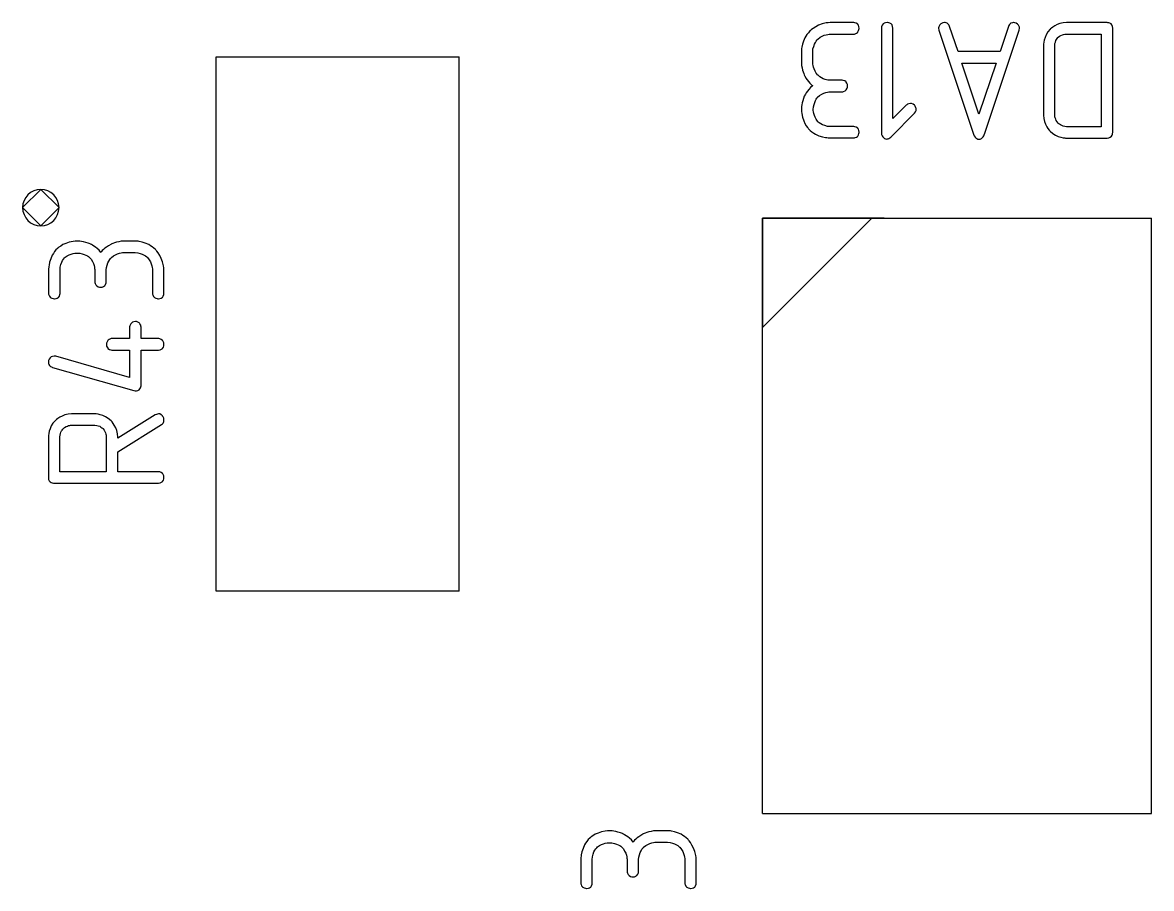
# Model space of a CAD drawing. Header units: inches. Extents: x 0 to 594, y -420 to 0.
# Drawn here: x 202.66 to 211.95, y -107.94 to -100.81 of the extents above; entities that cross this region are included whole.
import ezdxf

# ---------------------------------------------------------------- set-up
doc = ezdxf.new("R2010")
doc.units = ezdxf.units.IN
doc.header["$MEASUREMENT"] = 0

msp = doc.modelspace()

# ---------------------------------------------------------------- linework, layer by layer
at = {"color": 18, "true_color": 0x000000}
for p, q in [((209.13, -100.8931), (209.1187, -100.9072)), ((209.1427, -100.879), (209.13, -100.8931)), ((209.1441, -100.8776), (209.1427, -100.879)), ((209.1455, -100.8762), (209.1441, -100.8776)), ((209.1497, -100.8733), (209.1455, -100.8762)), ((209.1553, -100.8677), (209.1497, -100.8733)), ((209.1694, -100.8578), (209.1553, -100.8677)), ((209.1906, -100.8452), (209.1694, -100.8578)), ((209.2146, -100.8325), (209.1906, -100.8452)), ((209.2427, -100.8212), (209.2146, -100.8325)), ((209.2752, -100.8127), (209.2427, -100.8212)), ((209.2921, -100.8113), (209.2752, -100.8127)), ((209.3104, -100.8099), (209.2921, -100.8113)), ((209.5035, -100.8099), (209.3104, -100.8099)), ((209.5134, -100.8113), (209.5035, -100.8099)), ((209.5092, -100.9044), (209.5162, -100.9015)), ((209.5247, -100.8155), (209.5134, -100.8113)), ((209.5162, -100.9015), (209.5275, -100.8959)), ((209.536, -100.8226), (209.5247, -100.8155)), ((209.5275, -100.8959), (209.5331, -100.8903)), ((209.5331, -100.8903), (209.536, -100.8889)), ((209.536, -100.824), (209.536, -100.8226)), ((209.5374, -100.8254), (209.536, -100.824)), ((209.536, -100.8874), (209.543, -100.8762)), ((209.536, -100.8889), (209.536, -100.8874)), ((209.5416, -100.8325), (209.5374, -100.8254)), ((209.5458, -100.8437), (209.5416, -100.8325)), ((209.543, -100.8762), (209.5458, -100.8663)), ((209.5472, -100.8564), (209.5458, -100.8437)), ((209.5458, -100.8663), (209.5472, -100.8592)), ((209.5472, -100.8578), (209.5472, -100.8564)), ((209.5472, -100.8592), (209.5472, -100.8578)), ((209.7333, -100.8437), (209.7319, -100.8522)), ((209.7319, -100.8522), (209.7319, -100.855)), ((209.7319, -100.855), (209.7319, -100.8564)), ((209.7319, -100.8564), (209.7319, -101.7135)), ((209.7376, -100.8325), (209.7333, -100.8437)), ((209.746, -100.8212), (209.7376, -100.8325)), ((209.7488, -100.8198), (209.746, -100.8212)), ((209.7545, -100.8155), (209.7488, -100.8198)), ((209.7657, -100.8113), (209.7545, -100.8155)), ((209.7798, -100.8099), (209.7657, -100.8113)), ((209.7827, -100.8099), (209.7798, -100.8099)), ((209.7911, -100.8113), (209.7827, -100.8099)), ((209.801, -100.8141), (209.7911, -100.8113)), ((209.8123, -100.8212), (209.801, -100.8141)), ((209.8151, -100.824), (209.8123, -100.8212)), ((209.8193, -100.8296), (209.8151, -100.824)), ((209.8235, -100.8409), (209.8193, -100.8296)), ((209.8264, -100.8564), (209.8235, -100.8409)), ((209.8264, -101.5993), (209.8264, -100.8564)), ((210.2027, -100.8437), (210.2013, -100.8522)), ((210.2013, -100.8522), (210.2013, -100.8536)), ((210.2013, -100.8536), (210.2013, -100.855)), ((210.2013, -100.855), (210.2042, -100.8719)), ((210.2084, -100.8339), (210.2027, -100.8437)), ((210.2042, -100.8719), (210.4889, -101.729)), ((210.2112, -100.8282), (210.2084, -100.8339)), ((210.2168, -100.8226), (210.2112, -100.8282)), ((210.2197, -100.8212), (210.2168, -100.8226)), ((210.2267, -100.817), (210.2197, -100.8212)), ((210.238, -100.8113), (210.2267, -100.817)), ((210.2507, -100.8099), (210.238, -100.8113)), ((210.2563, -100.8099), (210.2507, -100.8099)), ((210.2634, -100.8113), (210.2563, -100.8099)), ((210.2718, -100.8141), (210.2634, -100.8113)), ((210.2732, -100.8155), (210.2718, -100.8141)), ((210.2789, -100.8198), (210.2732, -100.8155)), ((210.2817, -100.8226), (210.2789, -100.8198)), ((210.2859, -100.8282), (210.2817, -100.8226)), ((210.2887, -100.8339), (210.2859, -100.8282)), ((210.293, -100.8423), (210.2887, -100.8339)), ((210.362, -101.0481), (210.293, -100.8423)), ((210.5791, -101.729), (210.8653, -100.8719)), ((210.7765, -100.8423), (210.7074, -101.0481)), ((210.7779, -100.8395), (210.7765, -100.8423)), ((210.7807, -100.8339), (210.7779, -100.8395)), ((210.785, -100.8254), (210.7807, -100.8339)), ((210.7934, -100.817), (210.785, -100.8254)), ((210.7948, -100.8155), (210.7934, -100.817)), ((210.8005, -100.8141), (210.7948, -100.8155)), ((210.8089, -100.8113), (210.8005, -100.8141)), ((210.8188, -100.8099), (210.8089, -100.8113)), ((210.8216, -100.8099), (210.8188, -100.8099)), ((210.8301, -100.8113), (210.8216, -100.8099)), ((210.8413, -100.8155), (210.8301, -100.8113)), ((210.8526, -100.8226), (210.8413, -100.8155)), ((210.8554, -100.8254), (210.8526, -100.8226)), ((210.8597, -100.8311), (210.8554, -100.8254)), ((210.8653, -100.8423), (210.8597, -100.8311)), ((210.8667, -100.848), (210.8653, -100.8423)), ((210.8653, -100.8719), (210.8681, -100.855)), ((210.8681, -100.855), (210.8667, -100.848)), ((211.1021, -100.8874), (211.088, -100.91)), ((211.1205, -100.8649), (211.1021, -100.8874)), ((211.1233, -100.8621), (211.1205, -100.8649)), ((211.1303, -100.8564), (211.1233, -100.8621)), ((211.143, -100.848), (211.1303, -100.8564)), ((211.1585, -100.8381), (211.143, -100.848)), ((211.1783, -100.8268), (211.1585, -100.8381)), ((211.2008, -100.8184), (211.1783, -100.8268)), ((211.2262, -100.8127), (211.2008, -100.8184)), ((211.2544, -100.8099), (211.2262, -100.8127)), ((211.5899, -100.8099), (211.2544, -100.8099)), ((211.5955, -100.8113), (211.5899, -100.8099)), ((211.6026, -100.8127), (211.5955, -100.8113)), ((211.611, -100.8155), (211.6026, -100.8127)), ((211.6209, -100.8212), (211.611, -100.8155)), ((211.628, -100.8296), (211.6209, -100.8212)), ((211.6336, -100.8409), (211.628, -100.8296)), ((211.635, -100.8564), (211.6336, -100.8409)), ((211.635, -101.7135), (211.635, -100.8564)), ((209.0806, -100.9889), (209.0764, -101.0129)), ((209.0891, -100.9636), (209.0806, -100.9889)), ((209.1018, -100.9354), (209.0891, -100.9636)), ((209.1102, -100.9213), (209.1018, -100.9354)), ((209.1187, -100.9072), (209.1102, -100.9213)), ((209.1737, -101.0059), (209.1793, -100.9889)), ((209.1793, -100.9889), (209.1878, -100.9734)), ((209.1878, -100.9734), (209.1948, -100.9622)), ((209.1948, -100.9622), (209.2019, -100.9523)), ((209.2019, -100.9523), (209.2075, -100.9467)), ((209.2075, -100.9467), (209.2089, -100.9452)), ((209.2089, -100.9452), (209.2258, -100.9311)), ((209.2258, -100.9311), (209.2427, -100.9213)), ((209.2427, -100.9213), (209.2597, -100.9142)), ((209.2597, -100.9142), (209.2752, -100.91)), ((209.2752, -100.91), (209.2893, -100.9072)), ((209.2893, -100.9072), (209.3005, -100.9044)), ((209.3005, -100.9044), (209.5092, -100.9044)), ((211.0655, -100.9875), (211.0641, -100.9932)), ((211.0641, -100.9932), (211.0641, -100.9974)), ((211.0669, -100.972), (211.0655, -100.9875)), ((211.0711, -100.9537), (211.0669, -100.972)), ((211.0782, -100.9326), (211.0711, -100.9537)), ((211.088, -100.91), (211.0782, -100.9326)), ((211.1585, -100.9988), (211.1599, -100.9833)), ((211.1599, -100.9833), (211.1628, -100.9706)), ((211.1628, -100.9706), (211.167, -100.9579)), ((211.167, -100.9579), (211.1726, -100.9481)), ((211.1726, -100.9481), (211.1783, -100.941)), ((211.1783, -100.941), (211.1825, -100.934)), ((211.1825, -100.934), (211.1853, -100.9311)), ((211.1853, -100.9311), (211.1867, -100.9297)), ((211.1867, -100.9297), (211.198, -100.9213)), ((211.198, -100.9213), (211.2093, -100.9156)), ((211.2093, -100.9156), (211.2206, -100.91)), ((211.2206, -100.91), (211.2304, -100.9072)), ((211.2304, -100.9072), (211.2403, -100.9058)), ((211.2403, -100.9058), (211.2473, -100.9044)), ((211.2473, -100.9044), (211.5406, -100.9044)), ((211.5406, -100.9044), (211.5406, -101.667)), ((209.0736, -101.0298), (209.0722, -101.0369)), ((209.0722, -101.0369), (209.0722, -101.0425)), ((209.0722, -101.0425), (209.0722, -101.0453)), ((209.0722, -101.0453), (209.0722, -101.0467)), ((209.0722, -101.0467), (209.0722, -101.1412)), ((209.0764, -101.0129), (209.0736, -101.0228)), ((209.0736, -101.0228), (209.0736, -101.0298)), ((209.1666, -101.0467), (209.168, -101.0256)), ((209.1666, -101.1412), (209.1666, -101.0467)), ((209.168, -101.0256), (209.1737, -101.0059)), ((210.7074, -101.0481), (210.362, -101.0481)), ((211.0641, -100.9974), (211.0641, -100.9988)), ((211.0641, -100.9988), (211.0641, -101.0002)), ((211.0641, -101.0002), (211.0641, -101.5711)), ((211.1585, -101.5711), (211.1585, -100.9988)), ((204.2558, -105.4911), (204.2558, -101.0911)), ((204.2558, -101.0911), (206.2558, -101.0911)), ((206.2558, -105.4911), (206.2558, -101.0911)), ((209.0722, -101.1412), (209.0736, -101.1623)), ((209.0736, -101.1623), (209.0778, -101.1821)), ((209.1666, -101.144), (209.1666, -101.1412)), ((209.1666, -101.1511), (209.1666, -101.144)), ((209.1694, -101.1623), (209.1666, -101.1511)), ((209.1723, -101.1764), (209.1694, -101.1623)), ((209.1765, -101.1919), (209.1723, -101.1764)), ((210.3945, -101.1454), (210.675, -101.1454)), ((210.534, -101.5641), (210.3945, -101.1454)), ((210.3945, -101.1454), (210.3945, -101.1454)), ((210.675, -101.1454), (210.534, -101.5641)), ((209.0778, -101.1821), (209.082, -101.2004)), ((209.082, -101.2004), (209.0863, -101.2159)), ((209.0863, -101.2159), (209.0919, -101.23)), ((209.0919, -101.23), (209.0961, -101.2399)), ((209.0961, -101.2399), (209.099, -101.2455)), ((209.099, -101.2455), (209.1004, -101.2483)), ((209.1004, -101.2483), (209.1102, -101.2667)), ((209.1102, -101.2667), (209.1215, -101.2822)), ((209.1849, -101.2089), (209.1765, -101.1919)), ((209.1948, -101.2258), (209.1849, -101.2089)), ((209.2089, -101.2427), (209.1948, -101.2258)), ((209.2103, -101.2441), (209.2089, -101.2427)), ((209.216, -101.2497), (209.2103, -101.2441)), ((209.2244, -101.2568), (209.216, -101.2497)), ((209.2371, -101.2638), (209.2244, -101.2568)), ((209.2512, -101.2723), (209.2371, -101.2638)), ((209.2695, -101.2779), (209.2512, -101.2723)), ((209.1215, -101.2822), (209.1314, -101.2963)), ((209.1342, -101.3597), (209.1229, -101.3738)), ((209.1314, -101.2963), (209.1427, -101.3075)), ((209.1483, -101.3442), (209.1342, -101.3597)), ((209.1427, -101.3075), (209.1511, -101.3174)), ((209.1652, -101.3301), (209.1483, -101.3442)), ((209.1511, -101.3174), (209.1582, -101.3244)), ((209.1582, -101.3244), (209.1638, -101.3287)), ((209.1638, -101.3287), (209.1652, -101.3301)), ((209.2893, -101.2836), (209.2695, -101.2779)), ((209.3104, -101.285), (209.2893, -101.2836)), ((209.4091, -101.285), (209.3104, -101.285)), ((209.4175, -101.2864), (209.4091, -101.285)), ((209.4288, -101.2906), (209.4175, -101.2864)), ((209.4401, -101.2977), (209.4288, -101.2906)), ((209.4316, -101.371), (209.4387, -101.3653)), ((209.4387, -101.3653), (209.4415, -101.3639)), ((209.4401, -101.2991), (209.4401, -101.2977)), ((209.4415, -101.3005), (209.4401, -101.2991)), ((209.4457, -101.3075), (209.4415, -101.3005)), ((209.4415, -101.3625), (209.4486, -101.3512)), ((209.4415, -101.3639), (209.4415, -101.3625)), ((209.4514, -101.3188), (209.4457, -101.3075)), ((209.4486, -101.3512), (209.4514, -101.3414)), ((209.4528, -101.3315), (209.4514, -101.3188)), ((209.4514, -101.3414), (209.4528, -101.3343)), ((209.4528, -101.3329), (209.4528, -101.3315)), ((209.4528, -101.3343), (209.4528, -101.3329)), ((209.0834, -101.4541), (209.0792, -101.4711)), ((209.0891, -101.4344), (209.0834, -101.4541)), ((209.0961, -101.4161), (209.0891, -101.4344)), ((209.0975, -101.4147), (209.0961, -101.4161)), ((209.1004, -101.4076), (209.0975, -101.4147)), ((209.106, -101.3992), (209.1004, -101.4076)), ((209.1131, -101.3879), (209.106, -101.3992)), ((209.1229, -101.3738), (209.1131, -101.3879)), ((209.1821, -101.4668), (209.1878, -101.4527)), ((209.1878, -101.4527), (209.1948, -101.44)), ((209.1948, -101.44), (209.2005, -101.4316)), ((209.2005, -101.4316), (209.2047, -101.4259)), ((209.2047, -101.4259), (209.2061, -101.4245)), ((209.2061, -101.4245), (209.2216, -101.409)), ((209.2216, -101.409), (209.2399, -101.3992)), ((209.2399, -101.3992), (209.2568, -101.3907)), ((209.2568, -101.3907), (209.2738, -101.3851)), ((209.2738, -101.3851), (209.2879, -101.3822)), ((209.2879, -101.3822), (209.2991, -101.3808)), ((209.2991, -101.3808), (209.3076, -101.3794)), ((209.3076, -101.3794), (209.4133, -101.3794)), ((209.4133, -101.3794), (209.4204, -101.3766)), ((209.4204, -101.3766), (209.4316, -101.371)), ((209.0736, -101.5021), (209.0722, -101.5133)), ((209.0722, -101.5133), (209.0722, -101.5204)), ((209.0722, -101.5204), (209.0722, -101.5232)), ((209.0722, -101.5232), (209.0722, -101.5415)), ((209.0722, -101.5415), (209.075, -101.5585)), ((209.075, -101.488), (209.0736, -101.5021)), ((209.0792, -101.4711), (209.075, -101.488)), ((209.1708, -101.5246), (209.1723, -101.5035)), ((209.1708, -101.5274), (209.1708, -101.5246)), ((209.1708, -101.5345), (209.1708, -101.5274)), ((209.1723, -101.5444), (209.1708, -101.5345)), ((209.1723, -101.5035), (209.1765, -101.4837)), ((209.1751, -101.5585), (209.1723, -101.5444)), ((209.1765, -101.4837), (209.1821, -101.4668)), ((209.9363, -101.4894), (209.8264, -101.5993)), ((209.9391, -101.4866), (209.9363, -101.4894)), ((209.9462, -101.4823), (209.9391, -101.4866)), ((209.9575, -101.4781), (209.9462, -101.4823)), ((209.9702, -101.4753), (209.9575, -101.4781)), ((209.973, -101.4753), (209.9702, -101.4753)), ((209.98, -101.4767), (209.973, -101.4753)), ((209.9913, -101.4809), (209.98, -101.4767)), ((210.0026, -101.4894), (209.9913, -101.4809)), ((210.0026, -101.4908), (210.0026, -101.4894)), ((210.0054, -101.4922), (210.0026, -101.4908)), ((210.004, -101.5556), (210.0124, -101.5444)), ((210.0096, -101.4993), (210.0054, -101.4922)), ((210.0153, -101.5105), (210.0096, -101.4993)), ((210.0124, -101.5444), (210.0167, -101.5331)), ((210.0167, -101.5162), (210.0153, -101.5105)), ((210.0181, -101.5232), (210.0167, -101.5162)), ((210.0167, -101.5331), (210.0181, -101.526)), ((210.0181, -101.5246), (210.0181, -101.5232)), ((210.0181, -101.526), (210.0181, -101.5246)), ((209.075, -101.5585), (209.082, -101.5895)), ((209.082, -101.5895), (209.0919, -101.6177)), ((209.0919, -101.6177), (209.1018, -101.6416)), ((209.1018, -101.6416), (209.1131, -101.66)), ((209.1793, -101.574), (209.1751, -101.5585)), ((209.1849, -101.5895), (209.1793, -101.574)), ((209.1934, -101.6064), (209.1849, -101.5895)), ((209.2047, -101.6219), (209.1934, -101.6064)), ((209.2061, -101.6233), (209.2047, -101.6219)), ((209.2117, -101.6289), (209.2061, -101.6233)), ((209.2202, -101.636), (209.2117, -101.6289)), ((209.2315, -101.6445), (209.2202, -101.636)), ((209.247, -101.6515), (209.2315, -101.6445)), ((209.8137, -101.7474), (210.004, -101.5556)), ((211.0641, -101.5711), (211.0669, -101.5993)), ((211.0669, -101.5993), (211.0725, -101.6247)), ((211.0725, -101.6247), (211.0824, -101.6473)), ((211.1585, -101.5726), (211.1585, -101.5711)), ((211.1585, -101.5782), (211.1585, -101.5726)), ((211.1599, -101.5852), (211.1585, -101.5782)), ((211.1613, -101.5951), (211.1599, -101.5852)), ((211.1656, -101.605), (211.1613, -101.5951)), ((211.1698, -101.6163), (211.1656, -101.605)), ((211.1769, -101.6275), (211.1698, -101.6163)), ((211.1867, -101.6388), (211.1769, -101.6275)), ((211.1881, -101.6402), (211.1867, -101.6388)), ((211.1909, -101.643), (211.1881, -101.6402)), ((211.198, -101.6473), (211.1909, -101.643)), ((209.1131, -101.66), (209.1229, -101.6741)), ((209.1229, -101.6741), (209.1271, -101.6797)), ((209.1271, -101.6797), (209.13, -101.6839)), ((209.13, -101.6839), (209.1314, -101.6853)), ((209.1314, -101.6853), (209.1328, -101.6867)), ((209.1328, -101.6867), (209.1455, -101.6994)), ((209.1455, -101.6994), (209.1596, -101.7107)), ((209.1596, -101.7107), (209.1737, -101.7206)), ((209.1737, -101.7206), (209.1878, -101.729)), ((209.1878, -101.729), (209.2174, -101.7417)), ((209.2653, -101.6585), (209.247, -101.6515)), ((209.2864, -101.6642), (209.2653, -101.6585)), ((209.3104, -101.6656), (209.2864, -101.6642)), ((209.5035, -101.6656), (209.3104, -101.6656)), ((209.5134, -101.667), (209.5035, -101.6656)), ((209.5247, -101.6712), (209.5134, -101.667)), ((209.536, -101.6783), (209.5247, -101.6712)), ((209.5374, -101.6811), (209.536, -101.6783)), ((209.536, -101.7445), (209.543, -101.7333)), ((209.5416, -101.6882), (209.5374, -101.6811)), ((209.5458, -101.698), (209.5416, -101.6882)), ((209.543, -101.7333), (209.5458, -101.722)), ((209.5472, -101.7121), (209.5458, -101.698)), ((209.5458, -101.722), (209.5472, -101.7149)), ((209.5472, -101.7135), (209.5472, -101.7121)), ((209.5472, -101.7149), (209.5472, -101.7135)), ((209.7319, -101.7135), (209.7333, -101.7304)), ((209.7333, -101.7304), (209.7376, -101.7431)), ((210.4889, -101.729), (210.4946, -101.7431)), ((210.5735, -101.7417), (210.5763, -101.7361)), ((210.5763, -101.7361), (210.5777, -101.7304)), ((210.5777, -101.7304), (210.5791, -101.729)), ((211.0824, -101.6473), (211.0923, -101.667)), ((211.0923, -101.667), (211.1021, -101.6825)), ((211.1021, -101.6825), (211.112, -101.6952)), ((211.112, -101.6952), (211.1176, -101.7022)), ((211.1176, -101.7022), (211.1205, -101.7051)), ((211.1205, -101.7051), (211.1416, -101.7234)), ((211.1416, -101.7234), (211.1642, -101.7375)), ((211.1642, -101.7375), (211.1867, -101.7474)), ((211.205, -101.6529), (211.198, -101.6473)), ((211.2149, -101.6585), (211.205, -101.6529)), ((211.2262, -101.6628), (211.2149, -101.6585)), ((211.2403, -101.6656), (211.2262, -101.6628)), ((211.2544, -101.667), (211.2403, -101.6656)), ((211.2403, -101.6656), (211.2403, -101.6656)), ((211.5406, -101.667), (211.2544, -101.667)), ((211.6237, -101.746), (211.6294, -101.7375)), ((211.6294, -101.7375), (211.6322, -101.729)), ((211.6322, -101.729), (211.6336, -101.7206)), ((211.6336, -101.7206), (211.635, -101.7149)), ((211.635, -101.7149), (211.635, -101.7135)), ((209.2174, -101.7417), (209.247, -101.7516)), ((209.247, -101.7516), (209.2709, -101.7558)), ((209.2709, -101.7558), (209.2822, -101.7572)), ((209.2822, -101.7572), (209.2921, -101.7586)), ((209.2921, -101.7586), (209.2991, -101.76)), ((209.2991, -101.76), (209.5092, -101.76)), ((209.2991, -101.76), (209.2991, -101.76)), ((209.5092, -101.76), (209.5162, -101.7572)), ((209.5162, -101.7572), (209.5261, -101.753)), ((209.5261, -101.753), (209.5331, -101.7474)), ((209.5331, -101.7474), (209.536, -101.746)), ((209.536, -101.746), (209.536, -101.7445)), ((209.7376, -101.7431), (209.7432, -101.7516)), ((209.7432, -101.7516), (209.7446, -101.7544)), ((209.7446, -101.7544), (209.7559, -101.7629)), ((209.7559, -101.7629), (209.7643, -101.7671)), ((209.7643, -101.7671), (209.77, -101.7685)), ((209.77, -101.7685), (209.7714, -101.7685)), ((209.77, -101.7685), (209.77, -101.7685)), ((209.7714, -101.7685), (209.7798, -101.7671)), ((209.7798, -101.7671), (209.7869, -101.7657)), ((209.7869, -101.7657), (209.7925, -101.7643)), ((209.7925, -101.7643), (209.7939, -101.7629)), ((209.7939, -101.7629), (209.801, -101.7586)), ((209.801, -101.7586), (209.808, -101.753)), ((209.808, -101.753), (209.8123, -101.7488)), ((209.8123, -101.7488), (209.8137, -101.7474)), ((210.4946, -101.7431), (210.5016, -101.753)), ((210.5016, -101.753), (210.5087, -101.76)), ((210.5087, -101.76), (210.5171, -101.7643)), ((210.5171, -101.7643), (210.5228, -101.7685)), ((210.5228, -101.7685), (210.5284, -101.7699)), ((210.5284, -101.7699), (210.534, -101.7699)), ((210.5284, -101.7699), (210.5284, -101.7699)), ((210.534, -101.7699), (210.5453, -101.7685)), ((210.5453, -101.7685), (210.5538, -101.7643)), ((210.5538, -101.7643), (210.5622, -101.7572)), ((210.5622, -101.7572), (210.5679, -101.7502)), ((210.5679, -101.7502), (210.5735, -101.7417)), ((211.1867, -101.7474), (211.2079, -101.7544)), ((211.2079, -101.7544), (211.2262, -101.7586)), ((211.2262, -101.7586), (211.2417, -101.76)), ((211.2417, -101.76), (211.2473, -101.7615)), ((211.2473, -101.7615), (211.5885, -101.7615)), ((211.2473, -101.7615), (211.2473, -101.7615)), ((211.5885, -101.7615), (211.604, -101.76)), ((211.604, -101.76), (211.6153, -101.7544)), ((211.6153, -101.7544), (211.6237, -101.746)), ((202.8124, -102.1828), (202.6624, -102.3328)), ((202.9624, -102.3328), (202.8124, -102.1828)), ((202.6624, -102.3328), (202.8124, -102.4828)), ((202.8124, -102.4828), (202.9624, -102.3328)), ((208.7536, -103.3211), (209.6536, -102.4211)), ((208.7536, -107.3211), (208.7536, -102.4211)), ((208.7536, -102.4211), (211.9536, -102.4211)), ((208.7536, -103.3211), (209.6536, -102.4211)), ((209.6536, -102.4211), (208.7536, -102.4211)), ((208.7536, -102.4211), (208.7536, -103.3211)), ((209.7536, -102.4211), (209.6536, -102.4211)), ((211.9536, -107.3211), (211.9536, -102.4211)), ((202.9523, -102.6662), (202.9509, -102.6676)), ((202.9565, -102.6634), (202.9523, -102.6662)), ((202.9621, -102.6591), (202.9565, -102.6634)), ((202.9762, -102.6493), (202.9621, -102.6591)), ((202.9946, -102.638), (202.9762, -102.6493)), ((203.0185, -102.6281), (202.9946, -102.638)), ((203.0467, -102.6183), (203.0185, -102.6281)), ((203.0777, -102.6112), (203.0467, -102.6183)), ((203.0947, -102.6084), (203.0777, -102.6112)), ((203.113, -102.6084), (203.0947, -102.6084)), ((203.1158, -102.6084), (203.113, -102.6084)), ((203.1229, -102.6084), (203.1158, -102.6084)), ((203.1341, -102.6098), (203.1229, -102.6084)), ((203.1482, -102.6112), (203.1341, -102.6098)), ((203.1651, -102.6154), (203.1482, -102.6112)), ((203.1821, -102.6197), (203.1651, -102.6154)), ((203.2018, -102.6253), (203.1821, -102.6197)), ((203.2201, -102.6324), (203.2018, -102.6253)), ((203.2215, -102.6338), (203.2201, -102.6324)), ((203.2286, -102.6366), (203.2215, -102.6338)), ((203.237, -102.6422), (203.2286, -102.6366)), ((203.2483, -102.6493), (203.237, -102.6422)), ((203.2624, -102.6591), (203.2483, -102.6493)), ((203.2765, -102.6704), (203.2624, -102.6591)), ((203.354, -102.6577), (203.3399, -102.6676)), ((203.3696, -102.6465), (203.354, -102.6577)), ((203.3879, -102.6366), (203.3696, -102.6465)), ((203.3907, -102.6352), (203.3879, -102.6366)), ((203.3963, -102.6324), (203.3907, -102.6352)), ((203.4062, -102.6281), (203.3963, -102.6324)), ((203.4203, -102.6225), (203.4062, -102.6281)), ((203.4358, -102.6183), (203.4203, -102.6225)), ((203.4541, -102.614), (203.4358, -102.6183)), ((203.4739, -102.6098), (203.4541, -102.614)), ((203.495, -102.6084), (203.4739, -102.6098)), ((203.5895, -102.6084), (203.495, -102.6084)), ((203.5909, -102.6084), (203.5895, -102.6084)), ((203.5937, -102.6084), (203.5909, -102.6084)), ((203.5993, -102.6084), (203.5937, -102.6084)), ((203.6064, -102.6098), (203.5993, -102.6084)), ((203.6134, -102.6098), (203.6064, -102.6098)), ((203.6233, -102.6126), (203.6134, -102.6098)), ((203.6473, -102.6169), (203.6233, -102.6126)), ((203.6726, -102.6253), (203.6473, -102.6169)), ((203.7008, -102.638), (203.6726, -102.6253)), ((203.7149, -102.6465), (203.7008, -102.638)), ((203.729, -102.6549), (203.7149, -102.6465)), ((203.7431, -102.6662), (203.729, -102.6549)), ((203.7572, -102.6789), (203.7431, -102.6662)), ((202.8945, -102.7536), (202.8846, -102.7832)), ((202.9072, -102.724), (202.8945, -102.7536)), ((202.9156, -102.7099), (202.9072, -102.724)), ((202.9255, -102.6958), (202.9156, -102.7099)), ((202.9368, -102.6817), (202.9255, -102.6958)), ((202.9495, -102.669), (202.9368, -102.6817)), ((202.9509, -102.6676), (202.9495, -102.669)), ((202.9918, -102.7677), (203.0002, -102.7564)), ((203.0002, -102.7564), (203.0073, -102.748)), ((203.0073, -102.748), (203.0129, -102.7423)), ((203.0129, -102.7423), (203.0143, -102.7409)), ((203.0143, -102.7409), (203.0298, -102.7296)), ((203.0298, -102.7296), (203.0467, -102.7212)), ((203.0467, -102.7212), (203.0622, -102.7155)), ((203.0622, -102.7155), (203.0777, -102.7113)), ((203.0777, -102.7113), (203.0918, -102.7085)), ((203.0918, -102.7085), (203.1017, -102.7071)), ((203.1017, -102.7071), (203.1088, -102.7071)), ((203.1088, -102.7071), (203.1116, -102.7071)), ((203.1116, -102.7071), (203.1327, -102.7085)), ((203.1327, -102.7085), (203.1525, -102.7127)), ((203.1525, -102.7127), (203.1694, -102.7184)), ((203.1694, -102.7184), (203.1835, -102.724)), ((203.1835, -102.724), (203.1962, -102.731)), ((203.1962, -102.731), (203.2046, -102.7367)), ((203.2046, -102.7367), (203.2103, -102.7409)), ((203.2103, -102.7409), (203.2117, -102.7423)), ((203.2117, -102.7423), (203.2272, -102.7578)), ((203.2272, -102.7578), (203.237, -102.7761)), ((203.292, -102.6845), (203.2765, -102.6704)), ((203.3061, -102.7014), (203.292, -102.6845)), ((203.3075, -102.7), (203.3061, -102.7014)), ((203.3118, -102.6944), (203.3075, -102.7)), ((203.3188, -102.6873), (203.3118, -102.6944)), ((203.3287, -102.6789), (203.3188, -102.6873)), ((203.3399, -102.6676), (203.3287, -102.6789)), ((203.3794, -102.7606), (203.3865, -102.7522)), ((203.3865, -102.7522), (203.3921, -102.7465)), ((203.3921, -102.7465), (203.3935, -102.7451)), ((203.3935, -102.7451), (203.4104, -102.731)), ((203.4104, -102.731), (203.4274, -102.7212)), ((203.4274, -102.7212), (203.4443, -102.7127)), ((203.4443, -102.7127), (203.4598, -102.7085)), ((203.4598, -102.7085), (203.4739, -102.7057)), ((203.4739, -102.7057), (203.4851, -102.7028)), ((203.4851, -102.7028), (203.4922, -102.7028)), ((203.4922, -102.7028), (203.495, -102.7028)), ((203.495, -102.7028), (203.5895, -102.7028)), ((203.5895, -102.7028), (203.6106, -102.7043)), ((203.6106, -102.7043), (203.6303, -102.7099)), ((203.6303, -102.7099), (203.6473, -102.7155)), ((203.6473, -102.7155), (203.6628, -102.724)), ((203.6628, -102.724), (203.674, -102.731)), ((203.674, -102.731), (203.6839, -102.7381)), ((203.6839, -102.7381), (203.6896, -102.7437)), ((203.6896, -102.7437), (203.691, -102.7451)), ((203.691, -102.7451), (203.7051, -102.7621)), ((203.7586, -102.6803), (203.7572, -102.6789)), ((203.76, -102.6817), (203.7586, -102.6803)), ((203.7629, -102.6859), (203.76, -102.6817)), ((203.7685, -102.6916), (203.7629, -102.6859)), ((203.7784, -102.7057), (203.7685, -102.6916)), ((203.7911, -102.7268), (203.7784, -102.7057)), ((203.8037, -102.7508), (203.7911, -102.7268)), ((203.815, -102.779), (203.8037, -102.7508)), ((202.8776, -102.8283), (202.8762, -102.8354)), ((202.8762, -102.8354), (202.8762, -103.0454)), ((202.8762, -102.8354), (202.8762, -102.8354)), ((202.879, -102.8184), (202.8776, -102.8283)), ((202.8804, -102.8072), (202.879, -102.8184)), ((202.8846, -102.7832), (202.8804, -102.8072)), ((202.9706, -102.8466), (202.972, -102.8227)), ((202.9706, -103.0398), (202.9706, -102.8466)), ((202.972, -102.8227), (202.9777, -102.8015)), ((202.9777, -102.8015), (202.9847, -102.7832)), ((202.9847, -102.7832), (202.9918, -102.7677)), ((203.237, -102.7761), (203.2455, -102.7931)), ((203.2455, -102.7931), (203.2511, -102.81)), ((203.2511, -102.81), (203.254, -102.8241)), ((203.254, -102.8241), (203.2554, -102.8354)), ((203.2554, -102.8354), (203.2568, -102.8438)), ((203.2568, -102.8438), (203.2568, -102.9495)), ((203.3512, -102.8466), (203.3526, -102.8255)), ((203.3512, -102.9453), (203.3512, -102.8466)), ((203.3526, -102.8255), (203.3583, -102.8058)), ((203.3583, -102.8058), (203.3639, -102.7874)), ((203.3639, -102.7874), (203.3724, -102.7733)), ((203.3724, -102.7733), (203.3794, -102.7606)), ((203.7051, -102.7621), (203.7149, -102.779)), ((203.7149, -102.779), (203.722, -102.7959)), ((203.722, -102.7959), (203.7262, -102.8114)), ((203.7262, -102.8114), (203.729, -102.8255)), ((203.729, -102.8255), (203.7318, -102.8368)), ((203.7318, -102.8368), (203.7318, -103.0454)), ((203.8235, -102.8114), (203.815, -102.779)), ((203.8249, -102.8283), (203.8235, -102.8114)), ((203.8263, -102.8466), (203.8249, -102.8283)), ((203.8263, -103.0398), (203.8263, -102.8466)), ((203.3498, -102.9538), (203.3512, -102.9453)), ((203.2568, -102.9495), (203.2596, -102.9566)), ((203.2596, -102.9566), (203.2652, -102.9679)), ((203.2652, -102.9679), (203.2709, -102.9749)), ((203.2709, -102.9749), (203.2723, -102.9777)), ((203.2723, -102.9777), (203.2737, -102.9777)), ((203.2737, -102.9777), (203.285, -102.9848)), ((203.285, -102.9848), (203.2948, -102.9876)), ((203.2948, -102.9876), (203.3019, -102.989)), ((203.3019, -102.989), (203.3033, -102.989)), ((203.3033, -102.989), (203.3047, -102.989)), ((203.3047, -102.989), (203.3174, -102.9876)), ((203.3174, -102.9876), (203.3287, -102.982)), ((203.3287, -102.982), (203.3357, -102.9777)), ((203.3357, -102.9777), (203.3371, -102.9763)), ((203.3371, -102.9763), (203.3385, -102.9763)), ((203.3385, -102.9763), (203.3456, -102.965)), ((203.3456, -102.965), (203.3498, -102.9538)), ((202.8762, -103.0454), (202.879, -103.0524)), ((202.879, -103.0524), (202.8832, -103.0623)), ((202.8832, -103.0623), (202.8888, -103.0694)), ((202.8888, -103.0694), (202.8903, -103.0722)), ((202.8903, -103.0722), (202.8917, -103.0722)), ((202.8917, -103.0722), (202.9029, -103.0792)), ((202.9029, -103.0792), (202.9142, -103.0821)), ((202.9142, -103.0821), (202.9213, -103.0835)), ((202.9213, -103.0835), (202.9227, -103.0835)), ((202.9227, -103.0835), (202.9241, -103.0835)), ((202.9241, -103.0835), (202.9382, -103.0821)), ((202.9382, -103.0821), (202.9481, -103.0778)), ((202.9481, -103.0778), (202.9551, -103.0736)), ((202.9551, -103.0736), (202.9579, -103.0722)), ((202.9579, -103.0722), (202.965, -103.0609)), ((202.965, -103.0609), (202.9692, -103.0496)), ((202.9692, -103.0496), (202.9706, -103.0398)), ((203.7318, -103.0454), (203.7347, -103.0524)), ((203.7347, -103.0524), (203.7403, -103.0637)), ((203.7403, -103.0637), (203.7459, -103.0694)), ((203.7459, -103.0694), (203.7474, -103.0722)), ((203.7474, -103.0722), (203.7488, -103.0722)), ((203.7488, -103.0722), (203.76, -103.0792)), ((203.76, -103.0792), (203.7699, -103.0821)), ((203.7699, -103.0821), (203.777, -103.0835)), ((203.777, -103.0835), (203.7784, -103.0835)), ((203.7784, -103.0835), (203.7798, -103.0835)), ((203.7798, -103.0835), (203.7925, -103.0821)), ((203.7925, -103.0821), (203.8037, -103.0778)), ((203.8037, -103.0778), (203.8108, -103.0736)), ((203.8108, -103.0736), (203.8122, -103.0722)), ((203.8122, -103.0722), (203.8136, -103.0722)), ((203.8136, -103.0722), (203.8207, -103.0609)), ((203.8207, -103.0609), (203.8249, -103.0496)), ((203.8249, -103.0496), (203.8263, -103.0398)), ((203.5444, -103.3062), (203.5429, -103.3147)), ((203.5429, -103.3147), (203.5429, -103.4119)), ((203.55, -103.2949), (203.5444, -103.3062)), ((203.5528, -103.2893), (203.55, -103.2949)), ((203.5585, -103.2836), (203.5528, -103.2893)), ((203.5613, -103.2808), (203.5585, -103.2836)), ((203.5683, -103.2766), (203.5613, -103.2808)), ((203.5782, -103.2724), (203.5683, -103.2766)), ((203.5909, -103.2695), (203.5782, -103.2724)), ((203.5937, -103.2695), (203.5909, -103.2695)), ((203.6007, -103.271), (203.5937, -103.2695)), ((203.6106, -103.2752), (203.6007, -103.271)), ((203.6219, -103.2822), (203.6106, -103.2752)), ((203.6247, -103.2836), (203.6219, -103.2822)), ((203.6289, -103.2907), (203.6247, -103.2836)), ((203.6346, -103.302), (203.6289, -103.2907)), ((203.636, -103.309), (203.6346, -103.302)), ((203.6374, -103.3175), (203.636, -103.309)), ((203.6374, -103.4119), (203.6374, -103.3175)), ((208.7536, -103.3211), (208.7536, -103.3211)), ((203.354, -103.4486), (203.3526, -103.457)), ((203.3526, -103.457), (203.3526, -103.4599)), ((203.3526, -103.4599), (203.354, -103.4725)), ((203.3583, -103.4387), (203.354, -103.4486)), ((203.354, -103.4725), (203.3583, -103.4824)), ((203.3653, -103.4274), (203.3583, -103.4387)), ((203.3583, -103.4824), (203.3639, -103.4895)), ((203.3639, -103.4895), (203.3653, -103.4923)), ((203.3667, -103.4246), (203.3653, -103.426)), ((203.3653, -103.426), (203.3653, -103.4274)), ((203.3653, -103.4923), (203.378, -103.5007)), ((203.3738, -103.419), (203.3667, -103.4246)), ((203.3851, -103.4147), (203.3738, -103.419)), ((203.378, -103.5007), (203.3893, -103.505)), ((203.3921, -103.4119), (203.3851, -103.4147)), ((203.4006, -103.4119), (203.3921, -103.4119)), ((203.5429, -103.4119), (203.4006, -103.4119)), ((203.7798, -103.4119), (203.6374, -103.4119)), ((203.7812, -103.4119), (203.7798, -103.4119)), ((203.7798, -103.5064), (203.7953, -103.5036)), ((203.784, -103.4119), (203.7812, -103.4119)), ((203.7925, -103.4133), (203.784, -103.4119)), ((203.8037, -103.4176), (203.7925, -103.4133)), ((203.7953, -103.5036), (203.8066, -103.4993)), ((203.815, -103.426), (203.8037, -103.4176)), ((203.8066, -103.4993), (203.8122, -103.4951)), ((203.8122, -103.4951), (203.815, -103.4923)), ((203.8164, -103.4288), (203.815, -103.426)), ((203.815, -103.4923), (203.8221, -103.481)), ((203.8207, -103.4345), (203.8164, -103.4288)), ((203.8249, -103.4458), (203.8207, -103.4345)), ((203.8221, -103.481), (203.8249, -103.4711)), ((203.8263, -103.4599), (203.8249, -103.4458)), ((203.8249, -103.4711), (203.8263, -103.4627)), ((203.8263, -103.4627), (203.8263, -103.4599)), ((202.8762, -103.5924), (202.8747, -103.6008)), ((202.8804, -103.5811), (202.8762, -103.5924)), ((202.8888, -103.5698), (202.8804, -103.5811)), ((202.8917, -103.567), (202.8888, -103.5698)), ((202.8973, -103.5628), (202.8917, -103.567)), ((202.9086, -103.5585), (202.8973, -103.5628)), ((202.9227, -103.5557), (202.9086, -103.5585)), ((202.9368, -103.5571), (202.9227, -103.5557)), ((203.5429, -103.7305), (202.9368, -103.5571)), ((203.3893, -103.505), (203.3977, -103.5064)), ((203.3977, -103.5064), (203.3992, -103.5064)), ((203.3992, -103.5064), (203.4006, -103.5064)), ((203.4006, -103.5064), (203.5429, -103.5064)), ((203.5429, -103.5064), (203.5429, -103.7305)), ((203.6374, -103.7996), (203.6374, -103.5064)), ((203.6374, -103.5064), (203.7798, -103.5064)), ((202.8747, -103.6008), (202.8747, -103.6121)), ((202.8747, -103.6008), (202.8747, -103.6008)), ((202.8747, -103.6121), (202.8762, -103.6177)), ((202.8762, -103.6177), (202.8776, -103.622)), ((202.8776, -103.622), (202.879, -103.6234)), ((202.879, -103.6234), (202.8846, -103.6318)), ((202.8846, -103.6318), (202.8931, -103.6403)), ((202.8931, -103.6403), (202.9015, -103.6445)), ((202.9015, -103.6445), (202.9072, -103.6473)), ((202.9072, -103.6473), (202.91, -103.6488)), ((202.91, -103.6488), (203.5768, -103.8391)), ((203.5768, -103.8391), (203.5881, -103.8419)), ((203.5881, -103.8419), (203.5993, -103.8419)), ((203.5993, -103.8419), (203.612, -103.8391)), ((203.612, -103.8391), (203.6219, -103.8334)), ((203.6219, -103.8334), (203.6275, -103.8264)), ((203.6275, -103.8264), (203.6332, -103.8165)), ((203.6332, -103.8165), (203.636, -103.808)), ((203.636, -103.808), (203.6374, -103.7996)), ((202.9692, -104.059), (202.9537, -104.0688)), ((202.9889, -104.0491), (202.9692, -104.059)), ((203.0115, -104.0392), (202.9889, -104.0491)), ((203.0369, -104.0336), (203.0115, -104.0392)), ((203.0651, -104.0308), (203.0369, -104.0336)), ((203.2554, -104.0308), (203.0651, -104.0308)), ((203.2568, -104.0308), (203.2554, -104.0308)), ((203.2582, -104.0308), (203.2568, -104.0308)), ((203.2624, -104.0308), (203.2582, -104.0308)), ((203.2681, -104.0322), (203.2624, -104.0308)), ((203.2836, -104.0336), (203.2681, -104.0322)), ((203.3019, -104.0378), (203.2836, -104.0336)), ((203.323, -104.0449), (203.3019, -104.0378)), ((203.3456, -104.0547), (203.323, -104.0449)), ((203.3681, -104.0688), (203.3456, -104.0547)), ((203.753, -104.0392), (203.4457, -104.231)), ((203.7643, -104.035), (203.753, -104.0392)), ((203.7798, -104.0308), (203.7643, -104.035)), ((203.7812, -104.0308), (203.7798, -104.0308)), ((203.7826, -104.0308), (203.7812, -104.0308)), ((203.7911, -104.0322), (203.7826, -104.0308)), ((203.8023, -104.0378), (203.7911, -104.0322)), ((203.808, -104.0406), (203.8023, -104.0378)), ((203.8136, -104.0463), (203.808, -104.0406)), ((203.815, -104.0491), (203.8136, -104.0463)), ((203.8192, -104.0562), (203.815, -104.0491)), ((203.8249, -104.0674), (203.8192, -104.0562)), ((202.8888, -104.1534), (202.8818, -104.1746)), ((202.8987, -104.1309), (202.8888, -104.1534)), ((202.9128, -104.1083), (202.8987, -104.1309)), ((202.9311, -104.0872), (202.9128, -104.1083)), ((202.934, -104.0844), (202.9311, -104.0872)), ((202.941, -104.0787), (202.934, -104.0844)), ((202.9537, -104.0688), (202.941, -104.0787)), ((202.996, -104.1548), (202.9974, -104.1534)), ((202.9974, -104.1534), (203.0087, -104.1436)), ((203.0087, -104.1436), (203.0199, -104.1365)), ((203.0199, -104.1365), (203.0312, -104.1323)), ((203.0312, -104.1323), (203.0411, -104.1281)), ((203.0411, -104.1281), (203.051, -104.1266)), ((203.051, -104.1266), (203.058, -104.1252)), ((203.058, -104.1252), (203.0636, -104.1252)), ((203.0636, -104.1252), (203.0651, -104.1252)), ((203.0651, -104.1252), (203.2568, -104.1252)), ((203.2568, -104.1252), (203.2723, -104.1266)), ((203.2723, -104.1266), (203.285, -104.1295)), ((203.285, -104.1295), (203.2977, -104.1337)), ((203.2977, -104.1337), (203.3075, -104.1393)), ((203.3075, -104.1393), (203.3146, -104.145)), ((203.3146, -104.145), (203.3216, -104.1492)), ((203.3216, -104.1492), (203.3244, -104.152)), ((203.3244, -104.152), (203.3259, -104.1534)), ((203.3259, -104.1534), (203.3343, -104.1647)), ((203.3907, -104.0872), (203.3681, -104.0688)), ((203.3935, -104.09), (203.3907, -104.0872)), ((203.3992, -104.097), (203.3935, -104.09)), ((203.4076, -104.1097), (203.3992, -104.097)), ((203.4175, -104.1252), (203.4076, -104.1097)), ((203.4288, -104.145), (203.4175, -104.1252)), ((203.4372, -104.1675), (203.4288, -104.145)), ((203.4457, -104.3437), (203.8052, -104.1196)), ((203.8052, -104.1196), (203.8136, -104.1125)), ((203.8136, -104.1125), (203.8192, -104.1069)), ((203.8192, -104.1069), (203.8221, -104.1027)), ((203.8221, -104.1027), (203.8235, -104.1013)), ((203.8235, -104.1013), (203.8249, -104.0942)), ((203.8263, -104.0815), (203.8249, -104.0674)), ((203.8249, -104.0942), (203.8263, -104.0872)), ((203.8263, -104.0872), (203.8263, -104.0815)), ((202.8762, -104.2084), (202.8747, -104.214)), ((202.8747, -104.214), (202.8747, -104.5552)), ((202.8747, -104.214), (202.8747, -104.214)), ((202.8776, -104.1929), (202.8762, -104.2084)), ((202.8818, -104.1746), (202.8776, -104.1929)), ((202.9692, -104.2211), (202.9706, -104.207)), ((202.9692, -104.5073), (202.9692, -104.2211)), ((202.9706, -104.207), (202.9734, -104.1929)), ((202.9706, -104.207), (202.9706, -104.207)), ((202.9734, -104.1929), (202.9777, -104.1816)), ((202.9777, -104.1816), (202.9833, -104.1718)), ((202.9833, -104.1718), (202.9889, -104.1647)), ((202.9889, -104.1647), (202.9932, -104.1577)), ((202.9932, -104.1577), (202.996, -104.1548)), ((203.3343, -104.1647), (203.3399, -104.176)), ((203.3399, -104.176), (203.3456, -104.1873)), ((203.3456, -104.1873), (203.3484, -104.1971)), ((203.3484, -104.1971), (203.3498, -104.207)), ((203.3498, -104.207), (203.3512, -104.214)), ((203.3512, -104.214), (203.3512, -104.5073)), ((203.4429, -104.1943), (203.4372, -104.1675)), ((203.4457, -104.2225), (203.4429, -104.1943)), ((203.4457, -104.231), (203.4457, -104.2225)), ((203.4457, -104.5073), (203.4457, -104.3437)), ((203.3512, -104.5073), (202.9692, -104.5073)), ((203.7798, -104.5073), (203.4457, -104.5073)), ((203.7812, -104.5073), (203.7798, -104.5073)), ((203.784, -104.5073), (203.7812, -104.5073)), ((203.7925, -104.5087), (203.784, -104.5073)), ((203.8037, -104.5129), (203.7925, -104.5087)), ((203.815, -104.5214), (203.8037, -104.5129)), ((203.8164, -104.5242), (203.815, -104.5214)), ((203.8207, -104.5298), (203.8164, -104.5242)), ((202.8747, -104.5552), (202.8762, -104.5707)), ((202.8762, -104.5707), (202.8818, -104.582)), ((202.8818, -104.582), (202.8903, -104.5904)), ((202.8903, -104.5904), (202.8987, -104.5961)), ((202.8987, -104.5961), (202.9072, -104.5989)), ((202.9072, -104.5989), (202.9156, -104.6003)), ((202.9156, -104.6003), (202.9213, -104.6017)), ((202.9213, -104.6017), (202.9227, -104.6017)), ((202.9227, -104.6017), (203.7798, -104.6017)), ((203.7798, -104.6017), (203.7953, -104.5989)), ((203.7953, -104.5989), (203.8066, -104.5947)), ((203.8066, -104.5947), (203.8122, -104.5904)), ((203.8122, -104.5904), (203.815, -104.5876)), ((203.815, -104.5876), (203.8221, -104.5763)), ((203.8249, -104.5411), (203.8207, -104.5298)), ((203.8221, -104.5763), (203.8249, -104.5665)), ((203.8263, -104.5552), (203.8249, -104.5411)), ((203.8249, -104.5665), (203.8263, -104.558)), ((203.8263, -104.558), (203.8263, -104.5552)), ((206.2558, -105.4911), (204.2558, -105.4911)), ((208.7536, -107.3211), (211.9536, -107.3211)), ((207.3755, -107.4924), (207.3572, -107.5037)), ((207.3995, -107.4825), (207.3755, -107.4924)), ((207.4277, -107.4726), (207.3995, -107.4825)), ((207.4587, -107.4656), (207.4277, -107.4726)), ((207.4756, -107.4628), (207.4587, -107.4656)), ((207.4939, -107.4628), (207.4756, -107.4628)), ((207.4967, -107.4628), (207.4939, -107.4628)), ((207.5038, -107.4628), (207.4967, -107.4628)), ((207.5151, -107.4642), (207.5038, -107.4628)), ((207.5292, -107.4656), (207.5151, -107.4642)), ((207.5461, -107.4698), (207.5292, -107.4656)), ((207.563, -107.4741), (207.5461, -107.4698)), ((207.5827, -107.4797), (207.563, -107.4741)), ((207.6011, -107.4867), (207.5827, -107.4797)), ((207.6025, -107.4882), (207.6011, -107.4867)), ((207.6095, -107.491), (207.6025, -107.4882)), ((207.618, -107.4966), (207.6095, -107.491)), ((207.6292, -107.5037), (207.618, -107.4966)), ((207.7688, -107.491), (207.7505, -107.5008)), ((207.7716, -107.4896), (207.7688, -107.491)), ((207.7773, -107.4867), (207.7716, -107.4896)), ((207.7871, -107.4825), (207.7773, -107.4867)), ((207.8012, -107.4769), (207.7871, -107.4825)), ((207.8167, -107.4726), (207.8012, -107.4769)), ((207.8351, -107.4684), (207.8167, -107.4726)), ((207.8548, -107.4642), (207.8351, -107.4684)), ((207.8759, -107.4628), (207.8548, -107.4642)), ((207.9704, -107.4628), (207.8759, -107.4628)), ((207.9718, -107.4628), (207.9704, -107.4628)), ((207.9746, -107.4628), (207.9718, -107.4628)), ((207.9803, -107.4628), (207.9746, -107.4628)), ((207.9873, -107.4642), (207.9803, -107.4628)), ((207.9944, -107.4642), (207.9873, -107.4642)), ((208.0042, -107.467), (207.9944, -107.4642)), ((208.0282, -107.4712), (208.0042, -107.467)), ((208.0536, -107.4797), (208.0282, -107.4712)), ((208.0818, -107.4924), (208.0536, -107.4797)), ((208.0959, -107.5008), (208.0818, -107.4924)), ((207.2881, -107.5784), (207.2754, -107.608)), ((207.2966, -107.5643), (207.2881, -107.5784)), ((207.3064, -107.5502), (207.2966, -107.5643)), ((207.3177, -107.5361), (207.3064, -107.5502)), ((207.3304, -107.5234), (207.3177, -107.5361)), ((207.3318, -107.522), (207.3304, -107.5234)), ((207.3332, -107.5206), (207.3318, -107.522)), ((207.3374, -107.5178), (207.3332, -107.5206)), ((207.3431, -107.5135), (207.3374, -107.5178)), ((207.3572, -107.5037), (207.3431, -107.5135)), ((207.3952, -107.5953), (207.4107, -107.584)), ((207.4107, -107.584), (207.4277, -107.5756)), ((207.4277, -107.5756), (207.4432, -107.5699)), ((207.4432, -107.5699), (207.4587, -107.5657)), ((207.4587, -107.5657), (207.4728, -107.5629)), ((207.4728, -107.5629), (207.4826, -107.5615)), ((207.4826, -107.5615), (207.4897, -107.5615)), ((207.4897, -107.5615), (207.4925, -107.5615)), ((207.4925, -107.5615), (207.5137, -107.5629)), ((207.5137, -107.5629), (207.5334, -107.5671)), ((207.5334, -107.5671), (207.5503, -107.5727)), ((207.5503, -107.5727), (207.5644, -107.5784)), ((207.5644, -107.5784), (207.5771, -107.5854)), ((207.5771, -107.5854), (207.5855, -107.5911)), ((207.5855, -107.5911), (207.5912, -107.5953)), ((207.6433, -107.5135), (207.6292, -107.5037)), ((207.6574, -107.5248), (207.6433, -107.5135)), ((207.673, -107.5389), (207.6574, -107.5248)), ((207.687, -107.5558), (207.673, -107.5389)), ((207.6885, -107.5544), (207.687, -107.5558)), ((207.6927, -107.5488), (207.6885, -107.5544)), ((207.6997, -107.5417), (207.6927, -107.5488)), ((207.7096, -107.5333), (207.6997, -107.5417)), ((207.7209, -107.522), (207.7096, -107.5333)), ((207.735, -107.5121), (207.7209, -107.522)), ((207.7505, -107.5008), (207.735, -107.5121)), ((207.7744, -107.5995), (207.7914, -107.5854)), ((207.7914, -107.5854), (207.8083, -107.5756)), ((207.8083, -107.5756), (207.8252, -107.5671)), ((207.8252, -107.5671), (207.8407, -107.5629)), ((207.8407, -107.5629), (207.8548, -107.5601)), ((207.8548, -107.5601), (207.8661, -107.5572)), ((207.8661, -107.5572), (207.8731, -107.5572)), ((207.8731, -107.5572), (207.8759, -107.5572)), ((207.8759, -107.5572), (207.9704, -107.5572)), ((207.9704, -107.5572), (207.9915, -107.5586)), ((207.9915, -107.5586), (208.0113, -107.5643)), ((208.0113, -107.5643), (208.0282, -107.5699)), ((208.0282, -107.5699), (208.0437, -107.5784)), ((208.0437, -107.5784), (208.055, -107.5854)), ((208.055, -107.5854), (208.0648, -107.5925)), ((208.11, -107.5093), (208.0959, -107.5008)), ((208.1241, -107.5206), (208.11, -107.5093)), ((208.1382, -107.5333), (208.1241, -107.5206)), ((208.1396, -107.5347), (208.1382, -107.5333)), ((208.141, -107.5361), (208.1396, -107.5347)), ((208.1438, -107.5403), (208.141, -107.5361)), ((208.1494, -107.546), (208.1438, -107.5403)), ((208.1593, -107.5601), (208.1494, -107.546)), ((208.172, -107.5812), (208.1593, -107.5601)), ((208.1847, -107.6052), (208.172, -107.5812)), ((207.2585, -107.6827), (207.2571, -107.6897)), ((207.2599, -107.6728), (207.2585, -107.6827)), ((207.2613, -107.6615), (207.2599, -107.6728)), ((207.2655, -107.6376), (207.2613, -107.6615)), ((207.2754, -107.608), (207.2655, -107.6376)), ((207.3515, -107.701), (207.3529, -107.6771)), ((207.3529, -107.6771), (207.3586, -107.6559)), ((207.3586, -107.6559), (207.3656, -107.6376)), ((207.3656, -107.6376), (207.3727, -107.6221)), ((207.3727, -107.6221), (207.3811, -107.6108)), ((207.3811, -107.6108), (207.3882, -107.6023)), ((207.3882, -107.6023), (207.3938, -107.5967)), ((207.3938, -107.5967), (207.3952, -107.5953)), ((207.5912, -107.5953), (207.5926, -107.5967)), ((207.5926, -107.5967), (207.6081, -107.6122)), ((207.6081, -107.6122), (207.618, -107.6305)), ((207.618, -107.6305), (207.6264, -107.6475)), ((207.6264, -107.6475), (207.6321, -107.6644)), ((207.6321, -107.6644), (207.6349, -107.6785)), ((207.6349, -107.6785), (207.6363, -107.6897)), ((207.7322, -107.701), (207.7336, -107.6799)), ((207.7336, -107.6799), (207.7392, -107.6601)), ((207.7392, -107.6601), (207.7448, -107.6418)), ((207.7448, -107.6418), (207.7533, -107.6277)), ((207.7533, -107.6277), (207.7604, -107.615)), ((207.7604, -107.615), (207.7674, -107.6066)), ((207.7674, -107.6066), (207.773, -107.6009)), ((207.773, -107.6009), (207.7744, -107.5995)), ((208.0648, -107.5925), (208.0705, -107.5981)), ((208.0705, -107.5981), (208.0719, -107.5995)), ((208.0719, -107.5995), (208.086, -107.6164)), ((208.086, -107.6164), (208.0959, -107.6334)), ((208.0959, -107.6334), (208.1029, -107.6503)), ((208.1029, -107.6503), (208.1071, -107.6658)), ((208.1071, -107.6658), (208.11, -107.6799)), ((208.11, -107.6799), (208.1128, -107.6912)), ((208.1959, -107.6334), (208.1847, -107.6052)), ((208.2044, -107.6658), (208.1959, -107.6334)), ((208.2058, -107.6827), (208.2044, -107.6658)), ((208.2072, -107.701), (208.2058, -107.6827)), ((207.2571, -107.6897), (207.2571, -107.8998)), ((207.2571, -107.6897), (207.2571, -107.6897)), ((207.3515, -107.8941), (207.3515, -107.701)), ((207.6363, -107.6897), (207.6377, -107.6982)), ((207.6377, -107.6982), (207.6377, -107.8039)), ((207.7322, -107.7997), (207.7322, -107.701)), ((208.1128, -107.6912), (208.1128, -107.8998)), ((208.2072, -107.8941), (208.2072, -107.701)), ((207.6377, -107.8039), (207.6405, -107.811)), ((207.6405, -107.811), (207.6462, -107.8223)), ((207.6462, -107.8223), (207.6518, -107.8293)), ((207.6518, -107.8293), (207.6532, -107.8321)), ((207.6532, -107.8321), (207.6546, -107.8321)), ((207.6546, -107.8321), (207.6659, -107.8392)), ((207.6659, -107.8392), (207.6758, -107.842)), ((207.6758, -107.842), (207.6828, -107.8434)), ((207.6828, -107.8434), (207.6842, -107.8434)), ((207.6842, -107.8434), (207.6856, -107.8434)), ((207.6856, -107.8434), (207.6983, -107.842)), ((207.6983, -107.842), (207.7096, -107.8364)), ((207.7096, -107.8364), (207.7167, -107.8321)), ((207.7167, -107.8321), (207.7181, -107.8307)), ((207.7181, -107.8307), (207.7195, -107.8307)), ((207.7195, -107.8307), (207.7265, -107.8194)), ((207.7265, -107.8194), (207.7307, -107.8082)), ((207.7307, -107.8082), (207.7322, -107.7997)), ((207.2571, -107.8998), (207.2599, -107.9068)), ((207.2599, -107.9068), (207.2641, -107.9167)), ((207.2641, -107.9167), (207.2698, -107.9238)), ((207.2698, -107.9238), (207.2712, -107.9266)), ((207.2712, -107.9266), (207.2726, -107.9266)), ((207.2726, -107.9266), (207.2839, -107.9336)), ((207.2839, -107.9336), (207.2952, -107.9364)), ((207.2952, -107.9364), (207.3022, -107.9379)), ((207.3022, -107.9379), (207.3036, -107.9379)), ((207.3036, -107.9379), (207.305, -107.9379)), ((207.305, -107.9379), (207.3191, -107.9364)), ((207.3191, -107.9364), (207.329, -107.9322)), ((207.329, -107.9322), (207.336, -107.928)), ((207.336, -107.928), (207.3389, -107.9266)), ((207.3389, -107.9266), (207.3459, -107.9153)), ((207.3459, -107.9153), (207.3501, -107.904)), ((207.3501, -107.904), (207.3515, -107.8941)), ((208.1128, -107.8998), (208.1156, -107.9068)), ((208.1156, -107.9068), (208.1212, -107.9181)), ((208.1212, -107.9181), (208.1269, -107.9238)), ((208.1269, -107.9238), (208.1283, -107.9266)), ((208.1283, -107.9266), (208.1297, -107.9266)), ((208.1297, -107.9266), (208.141, -107.9336)), ((208.141, -107.9336), (208.1508, -107.9364)), ((208.1508, -107.9364), (208.1579, -107.9379)), ((208.1579, -107.9379), (208.1593, -107.9379)), ((208.1593, -107.9379), (208.1607, -107.9379)), ((208.1607, -107.9379), (208.1734, -107.9364)), ((208.1734, -107.9364), (208.1847, -107.9322)), ((208.1847, -107.9322), (208.1917, -107.928)), ((208.1917, -107.928), (208.1931, -107.9266)), ((208.1931, -107.9266), (208.1945, -107.9266)), ((208.1945, -107.9266), (208.2016, -107.9153)), ((208.2016, -107.9153), (208.2058, -107.904)), ((208.2058, -107.904), (208.2072, -107.8941))]:
    msp.add_line(p, q, dxfattribs=at)
for start, end in [(90, 180), (0, 90), (180, 270), (270, 0)]:
    msp.add_arc((202.8124, -102.3328), 0.15, start, end, dxfattribs=at)

doc.saveas('drawing.dxf')
